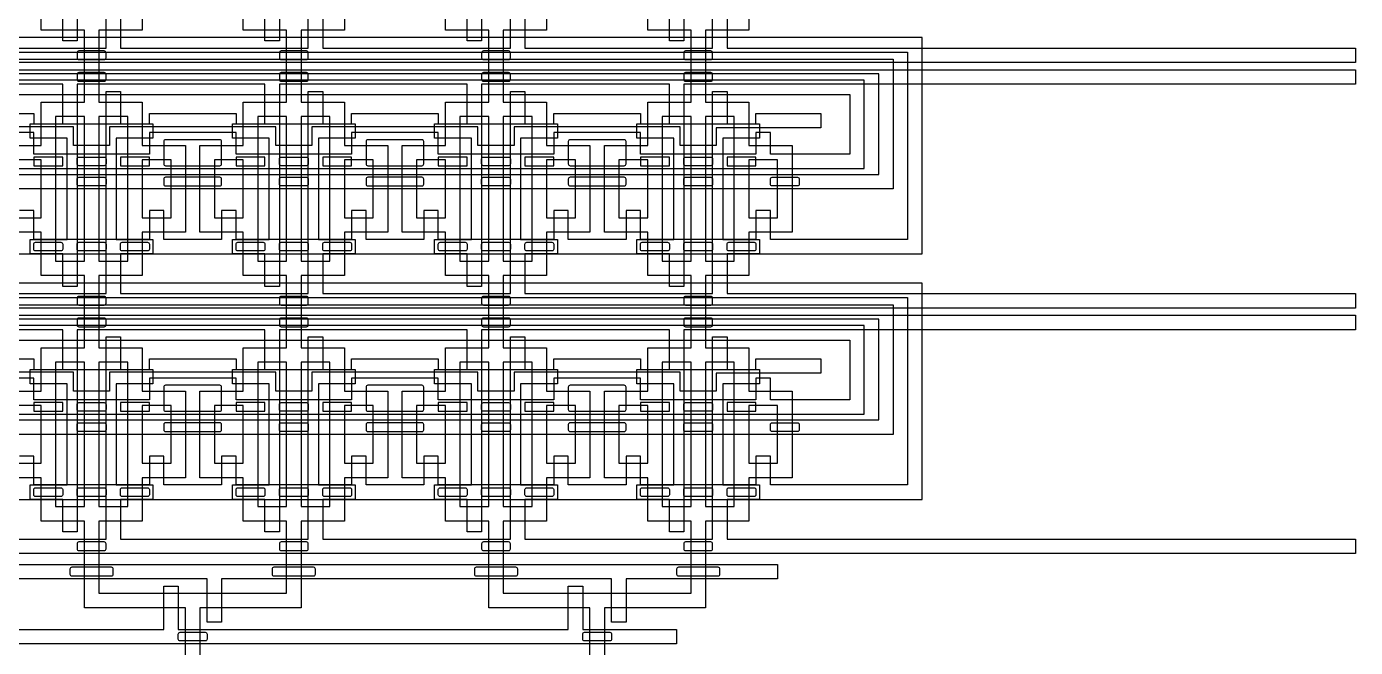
# Model space of a CAD drawing. Extents: x 0 to 194465, y -118660 to 40475.
# Drawn here: x 35762 to 44962, y 8948 to 13247 of the extents above; entities that cross this region are included whole.
import ezdxf

# ---------------------------------------------------------------- set-up
doc = ezdxf.new("R2010")
doc.units = 13
for name, color, linetype in [('Control 1 - Push up', 6, 'Continuous'), ('Control 2 - Push down', 1, 'Continuous'), ('Flow', 5, 'Continuous')]:
    doc.layers.add(name, color=color, linetype=linetype)

msp = doc.modelspace()

# ---------------------------------------------------------------- linework, layer by layer
at = {"layer": 'Control 1 - Push up'}
for points in [[(18462.498876, 11673.1072), (41962.498876, 11673.1072), (41962.498876, 13170.606938), (18462.498876, 13170.606938)], [(18362.498876, 13070.606938), (41862.498876, 13070.606938), (41862.498876, 11773.1072), (40912.498876, 11773.1072), (40912.498876, 11973.1072), (40812.498876, 11973.1072), (40812.498876, 11773.1072), (40012.498876, 11773.1072), (40012.498876, 11973.1072), (39912.498876, 11973.1072), (39912.498876, 11773.1072), (39512.498876, 11773.1072), (39512.498876, 11973.1072), (39412.498876, 11973.1072), (39412.498876, 11773.1072), (38612.498876, 11773.1072), (38612.498876, 11973.1072), (38512.498876, 11973.1072), (38512.498876, 11773.1072), (38112.498876, 11773.1072), (38112.498876, 11973.1072), (38012.498876, 11973.1072), (38012.498876, 11773.1072), (37212.498876, 11773.1072), (37212.498876, 11973.1072), (37112.498876, 11973.1072), (37112.498876, 11773.1072), (36712.498876, 11773.1072), (36712.498876, 11973.1072), (36612.498876, 11973.1072), (36612.498876, 11773.1072), (35812.498876, 11773.1072), (35812.498876, 11973.1072), (35712.498876, 11973.1072)], [(18262.498876, 13020.606938), (41762.498876, 13020.606938), (41762.498876, 12123.1072), (18262.498876, 12123.1072)], [(18162.498876, 12223.106938), (41662.498876, 12223.1072), (41662.498876, 12920.606938), (18162.498876, 12920.606938)], [(18062.498876, 12263.106939), (41562.498876, 12263.107199), (41562.498876, 12876.067922), (18062.498876, 12876.067922)], [(17962.498876, 12776.067922), (41462.498876, 12776.067922), (41462.498876, 12363.1072), (40912.498876, 12363.1072), (40912.498876, 12513.1072), (40812.498876, 12513.1072), (40812.498876, 12363.1072), (40012.498876, 12363.1072), (40012.498876, 12513.1072), (39412.498876, 12513.1072), (39412.498876, 12363.1072), (38612.498876, 12363.1072), (38612.498876, 12513.1072), (38012.498876, 12513.1072), (38012.498876, 12363.1072), (37212.498876, 12363.1072), (37212.498876, 12513.1072), (36612.498876, 12513.1072), (36612.498876, 12363.1072), (35812.498876, 12363.1072), (35812.498876, 12513.1072), (35212.498876, 12513.1072)], [(35212.498876, 12646.1072), (35812.498876, 12646.1072), (35812.498876, 12573.1072), (36612.498876, 12573.1072), (36612.498876, 12646.1072), (37212.498876, 12646.1072), (37212.498876, 12573.1072), (38012.498876, 12573.1072), (38012.498876, 12646.1072), (38612.498876, 12646.1072), (38612.498876, 12573.1072), (39412.498876, 12573.1072), (39412.498876, 12646.1072), (40012.498876, 12646.1072), (40012.498876, 12573.1072), (40812.498876, 12573.1072), (40812.498876, 12646.1072), (41262.498876, 12646.1072), (41262.498876, 12546.1072), (40537.498876, 12546.1072), (40537.498876, 12423.1072), (40287.498876, 12423.1072), (40287.498876, 12553.1072), (39137.498876, 12553.1072), (39137.498876, 12423.1072), (38887.498876, 12423.1072), (38887.498876, 12553.1072), (37737.498876, 12553.1072), (37737.498876, 12423.1072), (37487.498876, 12423.1072), (37487.498876, 12553.1072), (36337.498876, 12553.1072), (36337.498876, 12423.1072), (36087.498876, 12423.1072), (36087.498876, 12553.1072), (34937.498876, 12553.1072)], [(17962.498876, 9973.1072), (41962.498876, 9973.1072), (41962.498876, 11470.606938), (18462.498876, 11470.606938)], [(18262.498876, 11320.606938), (41762.498876, 11320.606938), (41762.498876, 10423.1072), (17962.498876, 10423.1072)], [(18362.498876, 11370.606938), (41862.498876, 11370.606938), (41862.498876, 10073.1072), (40912.498876, 10073.1072), (40912.498876, 10273.1072), (40812.498876, 10273.1072), (40812.498876, 10073.1072), (40012.498876, 10073.1072), (40012.498876, 10273.1072), (39912.498876, 10273.1072), (39912.498876, 10073.1072), (39512.498876, 10073.1072), (39512.498876, 10273.1072), (39412.498876, 10273.1072), (39412.498876, 10073.1072), (38612.498876, 10073.1072), (38612.498876, 10273.1072), (38512.498876, 10273.1072), (38512.498876, 10073.1072), (38112.498876, 10073.1072), (38112.498876, 10273.1072), (38012.498876, 10273.1072), (38012.498876, 10073.1072), (37212.498876, 10073.1072), (37212.498876, 10273.1072), (37112.498876, 10273.1072), (37112.498876, 10073.1072), (36712.498876, 10073.1072), (36712.498876, 10273.1072), (36612.498876, 10273.1072), (36612.498876, 10073.1072), (35812.498876, 10073.1072), (35812.498876, 10273.1072), (35712.498876, 10273.1072)], [(17962.498876, 10523.106936), (41662.498876, 10523.1072), (41662.498876, 11220.606938), (18162.498876, 11220.606938)], [(17962.498876, 10563.106939), (41562.498876, 10563.107199), (41562.498876, 11176.067922), (18062.498876, 11176.067922)], [(17962.498876, 11076.067922), (41462.498876, 11076.067922), (41462.498876, 10663.1072), (40912.498876, 10663.1072), (40912.498876, 10813.1072), (40812.498876, 10813.1072), (40812.498876, 10663.1072), (40012.498876, 10663.1072), (40012.498876, 10813.1072), (39412.498876, 10813.1072), (39412.498876, 10663.1072), (38612.498876, 10663.1072), (38612.498876, 10813.1072), (38012.498876, 10813.1072), (38012.498876, 10663.1072), (37212.498876, 10663.1072), (37212.498876, 10813.1072), (36612.498876, 10813.1072), (36612.498876, 10663.1072), (35812.498876, 10663.1072), (35812.498876, 10813.1072), (35212.498876, 10813.1072)], [(35212.498876, 10946.1072), (35812.498876, 10946.1072), (35812.498876, 10873.1072), (36612.498876, 10873.1072), (36612.498876, 10946.1072), (37212.498876, 10946.1072), (37212.498876, 10873.1072), (38012.498876, 10873.1072), (38012.498876, 10946.1072), (38612.498876, 10946.1072), (38612.498876, 10873.1072), (39412.498876, 10873.1072), (39412.498876, 10946.1072), (40012.498876, 10946.1072), (40012.498876, 10873.1072), (40812.498876, 10873.1072), (40812.498876, 10946.1072), (41262.498876, 10946.1072), (41262.498876, 10846.1072), (40537.498876, 10846.1072), (40537.498876, 10723.1072), (40287.498876, 10723.1072), (40287.498876, 10853.1072), (39137.498876, 10853.1072), (39137.498876, 10723.1072), (38887.498876, 10723.1072), (38887.498876, 10853.1072), (37737.498876, 10853.1072), (37737.498876, 10723.1072), (37487.498876, 10723.1072), (37487.498876, 10853.1072), (36337.498876, 10853.1072), (36337.498876, 10723.1072), (36087.498876, 10723.1072), (36087.498876, 10853.1072), (34937.498876, 10853.1072)]]:
    msp.add_lwpolyline(points, dxfattribs=at)
for points in [[(37112.498876, 12450.6072, 0.414214), (37099.998876, 12463.1072), (36724.998876, 12463.1072, 0.414214), (36712.498876, 12450.6072), (36712.498876, 12295.6072, 0.414214), (36724.998876, 12283.1072), (37099.998876, 12283.1072, 0.414214), (37112.498876, 12295.6072)], [(38512.498876, 12450.6072, 0.414214), (38499.998876, 12463.1072), (38124.998876, 12463.1072, 0.414214), (38112.498876, 12450.6072), (38112.498876, 12295.6072, 0.414214), (38124.998876, 12283.1072), (38499.998876, 12283.1072, 0.414214), (38512.498876, 12295.6072)], [(39912.498876, 12450.6072, 0.414214), (39899.998876, 12463.1072), (39524.998876, 12463.1072, 0.414214), (39512.498876, 12450.6072), (39512.498876, 12295.6072, 0.414214), (39524.998876, 12283.1072), (39899.998876, 12283.1072, 0.414214), (39912.498876, 12295.6072)], [(36124.998876, 12283.1072, -0.414214), (36112.498876, 12295.6072), (36112.498876, 12330.6072, -0.414214), (36124.998876, 12343.1072), (36299.998876, 12343.1072, -0.414214), (36312.498876, 12330.6072), (36312.498876, 12295.6072, -0.414214), (36299.998876, 12283.1072)], [(37524.998876, 12283.1072, -0.414214), (37512.498876, 12295.6072), (37512.498876, 12330.6072, -0.414214), (37524.998876, 12343.1072), (37699.998876, 12343.1072, -0.414214), (37712.498876, 12330.6072), (37712.498876, 12295.6072, -0.414214), (37699.998876, 12283.1072)], [(38924.998876, 12283.1072, -0.414214), (38912.498876, 12295.6072), (38912.498876, 12330.6072, -0.414214), (38924.998876, 12343.1072), (39099.998876, 12343.1072, -0.414214), (39112.498876, 12330.6072), (39112.498876, 12295.6072, -0.414214), (39099.998876, 12283.1072)], [(40324.998876, 12283.1072, -0.414214), (40312.498876, 12295.6072), (40312.498876, 12330.6072, -0.414214), (40324.998876, 12343.1072), (40499.998876, 12343.1072, -0.414214), (40512.498876, 12330.6072), (40512.498876, 12295.6072, -0.414214), (40499.998876, 12283.1072)], [(36124.998876, 12143.1072, -0.414214), (36112.498876, 12155.6072), (36112.498876, 12190.6072, -0.414214), (36124.998876, 12203.1072), (36299.998876, 12203.1072, -0.414214), (36312.498876, 12190.6072), (36312.498876, 12155.6072, -0.414214), (36299.998876, 12143.1072)], [(36724.998876, 12143.1072), (37099.998876, 12143.1072, 0.414214), (37112.498876, 12155.6072), (37112.498876, 12190.6072, 0.414214), (37099.998876, 12203.1072), (36724.998876, 12203.1072, 0.414214), (36712.498876, 12190.6072), (36712.498876, 12155.6072, 0.414214)], [(37524.998876, 12143.1072, -0.414214), (37512.498876, 12155.6072), (37512.498876, 12190.6072, -0.414214), (37524.998876, 12203.1072), (37699.998876, 12203.1072, -0.414214), (37712.498876, 12190.6072), (37712.498876, 12155.6072, -0.414214), (37699.998876, 12143.1072)], [(38124.998876, 12143.1072), (38499.998876, 12143.1072, 0.414214), (38512.498876, 12155.6072), (38512.498876, 12190.6072, 0.414214), (38499.998876, 12203.1072), (38124.998876, 12203.1072, 0.414214), (38112.498876, 12190.6072), (38112.498876, 12155.6072, 0.414214)], [(38924.998876, 12143.1072, -0.414214), (38912.498876, 12155.6072), (38912.498876, 12190.6072, -0.414214), (38924.998876, 12203.1072), (39099.998876, 12203.1072, -0.414214), (39112.498876, 12190.6072), (39112.498876, 12155.6072, -0.414214), (39099.998876, 12143.1072)], [(39524.998876, 12143.1072), (39899.998876, 12143.1072, 0.414214), (39912.498876, 12155.6072), (39912.498876, 12190.6072, 0.414214), (39899.998876, 12203.1072), (39524.998876, 12203.1072, 0.414214), (39512.498876, 12190.6072), (39512.498876, 12155.6072, 0.414214)], [(40324.998876, 12143.1072, -0.414214), (40312.498876, 12155.6072), (40312.498876, 12190.6072, -0.414214), (40324.998876, 12203.1072), (40499.998876, 12203.1072, -0.414214), (40512.498876, 12190.6072), (40512.498876, 12155.6072, -0.414214), (40499.998876, 12143.1072)], [(40924.998876, 12143.1072, -0.414214), (40912.498876, 12155.6072), (40912.498876, 12190.6072, -0.414214), (40924.998876, 12203.1072), (41099.998876, 12203.1072, -0.414214), (41112.498876, 12190.6072), (41112.498876, 12155.6072, -0.414214), (41099.998876, 12143.1072)], [(35824.998876, 11693.1072, -0.414214), (35812.498876, 11705.6072), (35812.498876, 11740.6072, -0.414214), (35824.998876, 11753.1072), (35999.998876, 11753.1072, -0.414214), (36012.498876, 11740.6072), (36012.498876, 11705.6072, -0.414214), (35999.998876, 11693.1072)], [(36124.998876, 11693.1072, -0.414214), (36112.498876, 11705.6072), (36112.498876, 11740.6072, -0.414214), (36124.998876, 11753.1072), (36299.998876, 11753.1072, -0.414214), (36312.498876, 11740.6072), (36312.498876, 11705.6072, -0.414214), (36299.998876, 11693.1072)], [(36424.998876, 11693.1072, -0.414214), (36412.498876, 11705.6072), (36412.498876, 11740.6072, -0.414214), (36424.998876, 11753.1072), (36599.998876, 11753.1072, -0.414214), (36612.498876, 11740.6072), (36612.498876, 11705.6072, -0.414214), (36599.998876, 11693.1072)], [(37224.998876, 11693.1072, -0.414214), (37212.498876, 11705.6072), (37212.498876, 11740.6072, -0.414214), (37224.998876, 11753.1072), (37399.998876, 11753.1072, -0.414214), (37412.498876, 11740.6072), (37412.498876, 11705.6072, -0.414214), (37399.998876, 11693.1072)], [(37524.998876, 11693.1072, -0.414214), (37512.498876, 11705.6072), (37512.498876, 11740.6072, -0.414214), (37524.998876, 11753.1072), (37699.998876, 11753.1072, -0.414214), (37712.498876, 11740.6072), (37712.498876, 11705.6072, -0.414214), (37699.998876, 11693.1072)], [(37824.998876, 11693.1072, -0.414214), (37812.498876, 11705.6072), (37812.498876, 11740.6072, -0.414214), (37824.998876, 11753.1072), (37999.998876, 11753.1072, -0.414214), (38012.498876, 11740.6072), (38012.498876, 11705.6072, -0.414214), (37999.998876, 11693.1072)], [(38624.998876, 11693.1072, -0.414214), (38612.498876, 11705.6072), (38612.498876, 11740.6072, -0.414214), (38624.998876, 11753.1072), (38799.998876, 11753.1072, -0.414214), (38812.498876, 11740.6072), (38812.498876, 11705.6072, -0.414214), (38799.998876, 11693.1072)], [(38924.998876, 11693.1072, -0.414214), (38912.498876, 11705.6072), (38912.498876, 11740.6072, -0.414214), (38924.998876, 11753.1072), (39099.998876, 11753.1072, -0.414214), (39112.498876, 11740.6072), (39112.498876, 11705.6072, -0.414214), (39099.998876, 11693.1072)], [(39224.998876, 11693.1072, -0.414214), (39212.498876, 11705.6072), (39212.498876, 11740.6072, -0.414214), (39224.998876, 11753.1072), (39399.998876, 11753.1072, -0.414214), (39412.498876, 11740.6072), (39412.498876, 11705.6072, -0.414214), (39399.998876, 11693.1072)], [(40024.998876, 11693.1072, -0.414214), (40012.498876, 11705.6072), (40012.498876, 11740.6072, -0.414214), (40024.998876, 11753.1072), (40199.998876, 11753.1072, -0.414214), (40212.498876, 11740.6072), (40212.498876, 11705.6072, -0.414214), (40199.998876, 11693.1072)], [(40324.998876, 11693.1072, -0.414214), (40312.498876, 11705.6072), (40312.498876, 11740.6072, -0.414214), (40324.998876, 11753.1072), (40499.998876, 11753.1072, -0.414214), (40512.498876, 11740.6072), (40512.498876, 11705.6072, -0.414214), (40499.998876, 11693.1072)], [(40624.998876, 11693.1072, -0.414214), (40612.498876, 11705.6072), (40612.498876, 11740.6072, -0.414214), (40624.998876, 11753.1072), (40799.998876, 11753.1072, -0.414214), (40812.498876, 11740.6072), (40812.498876, 11705.6072, -0.414214), (40799.998876, 11693.1072)], [(37112.498876, 10750.6072, 0.414214), (37099.998876, 10763.1072), (36724.998876, 10763.1072, 0.414214), (36712.498876, 10750.6072), (36712.498876, 10595.6072, 0.414214), (36724.998876, 10583.1072), (37099.998876, 10583.1072, 0.414214), (37112.498876, 10595.6072)], [(38512.498876, 10750.6072, 0.414214), (38499.998876, 10763.1072), (38124.998876, 10763.1072, 0.414214), (38112.498876, 10750.6072), (38112.498876, 10595.6072, 0.414214), (38124.998876, 10583.1072), (38499.998876, 10583.1072, 0.414214), (38512.498876, 10595.6072)], [(39912.498876, 10750.6072, 0.414214), (39899.998876, 10763.1072), (39524.998876, 10763.1072, 0.414214), (39512.498876, 10750.6072), (39512.498876, 10595.6072, 0.414214), (39524.998876, 10583.1072), (39899.998876, 10583.1072, 0.414214), (39912.498876, 10595.6072)], [(36124.998876, 10583.1072, -0.414214), (36112.498876, 10595.6072), (36112.498876, 10630.6072, -0.414214), (36124.998876, 10643.1072), (36299.998876, 10643.1072, -0.414214), (36312.498876, 10630.6072), (36312.498876, 10595.6072, -0.414214), (36299.998876, 10583.1072)], [(37524.998876, 10583.1072, -0.414214), (37512.498876, 10595.6072), (37512.498876, 10630.6072, -0.414214), (37524.998876, 10643.1072), (37699.998876, 10643.1072, -0.414214), (37712.498876, 10630.6072), (37712.498876, 10595.6072, -0.414214), (37699.998876, 10583.1072)], [(38924.998876, 10583.1072, -0.414214), (38912.498876, 10595.6072), (38912.498876, 10630.6072, -0.414214), (38924.998876, 10643.1072), (39099.998876, 10643.1072, -0.414214), (39112.498876, 10630.6072), (39112.498876, 10595.6072, -0.414214), (39099.998876, 10583.1072)], [(40324.998876, 10583.1072, -0.414214), (40312.498876, 10595.6072), (40312.498876, 10630.6072, -0.414214), (40324.998876, 10643.1072), (40499.998876, 10643.1072, -0.414214), (40512.498876, 10630.6072), (40512.498876, 10595.6072, -0.414214), (40499.998876, 10583.1072)], [(36124.998876, 10443.1072, -0.414214), (36112.498876, 10455.6072), (36112.498876, 10490.6072, -0.414214), (36124.998876, 10503.1072), (36299.998876, 10503.1072, -0.414214), (36312.498876, 10490.6072), (36312.498876, 10455.6072, -0.414214), (36299.998876, 10443.1072)], [(36724.998876, 10443.1072), (37099.998876, 10443.1072, 0.414214), (37112.498876, 10455.6072), (37112.498876, 10490.6072, 0.414214), (37099.998876, 10503.1072), (36724.998876, 10503.1072, 0.414214), (36712.498876, 10490.6072), (36712.498876, 10455.6072, 0.414214)], [(37524.998876, 10443.1072, -0.414214), (37512.498876, 10455.6072), (37512.498876, 10490.6072, -0.414214), (37524.998876, 10503.1072), (37699.998876, 10503.1072, -0.414214), (37712.498876, 10490.6072), (37712.498876, 10455.6072, -0.414214), (37699.998876, 10443.1072)], [(38124.998876, 10443.1072), (38499.998876, 10443.1072, 0.414214), (38512.498876, 10455.6072), (38512.498876, 10490.6072, 0.414214), (38499.998876, 10503.1072), (38124.998876, 10503.1072, 0.414214), (38112.498876, 10490.6072), (38112.498876, 10455.6072, 0.414214)], [(38924.998876, 10443.1072, -0.414214), (38912.498876, 10455.6072), (38912.498876, 10490.6072, -0.414214), (38924.998876, 10503.1072), (39099.998876, 10503.1072, -0.414214), (39112.498876, 10490.6072), (39112.498876, 10455.6072, -0.414214), (39099.998876, 10443.1072)], [(39524.998876, 10443.1072), (39899.998876, 10443.1072, 0.414214), (39912.498876, 10455.6072), (39912.498876, 10490.6072, 0.414214), (39899.998876, 10503.1072), (39524.998876, 10503.1072, 0.414214), (39512.498876, 10490.6072), (39512.498876, 10455.6072, 0.414214)], [(40324.998876, 10443.1072, -0.414214), (40312.498876, 10455.6072), (40312.498876, 10490.6072, -0.414214), (40324.998876, 10503.1072), (40499.998876, 10503.1072, -0.414214), (40512.498876, 10490.6072), (40512.498876, 10455.6072, -0.414214), (40499.998876, 10443.1072)], [(40924.998876, 10443.1072, -0.414214), (40912.498876, 10455.6072), (40912.498876, 10490.6072, -0.414214), (40924.998876, 10503.1072), (41099.998876, 10503.1072, -0.414214), (41112.498876, 10490.6072), (41112.498876, 10455.6072, -0.414214), (41099.998876, 10443.1072)], [(35824.998876, 9993.1072, -0.414214), (35812.498876, 10005.6072), (35812.498876, 10040.6072, -0.414214), (35824.998876, 10053.1072), (35999.998876, 10053.1072, -0.414214), (36012.498876, 10040.6072), (36012.498876, 10005.6072, -0.414214), (35999.998876, 9993.1072)], [(36124.998876, 9993.1072, -0.414214), (36112.498876, 10005.6072), (36112.498876, 10040.6072, -0.414214), (36124.998876, 10053.1072), (36299.998876, 10053.1072, -0.414214), (36312.498876, 10040.6072), (36312.498876, 10005.6072, -0.414214), (36299.998876, 9993.1072)], [(36424.998876, 9993.1072, -0.414214), (36412.498876, 10005.6072), (36412.498876, 10040.6072, -0.414214), (36424.998876, 10053.1072), (36599.998876, 10053.1072, -0.414214), (36612.498876, 10040.6072), (36612.498876, 10005.6072, -0.414214), (36599.998876, 9993.1072)], [(37224.998876, 9993.1072, -0.414214), (37212.498876, 10005.6072), (37212.498876, 10040.6072, -0.414214), (37224.998876, 10053.1072), (37399.998876, 10053.1072, -0.414214), (37412.498876, 10040.6072), (37412.498876, 10005.6072, -0.414214), (37399.998876, 9993.1072)], [(37524.998876, 9993.1072, -0.414214), (37512.498876, 10005.6072), (37512.498876, 10040.6072, -0.414214), (37524.998876, 10053.1072), (37699.998876, 10053.1072, -0.414214), (37712.498876, 10040.6072), (37712.498876, 10005.6072, -0.414214), (37699.998876, 9993.1072)], [(37824.998876, 9993.1072, -0.414214), (37812.498876, 10005.6072), (37812.498876, 10040.6072, -0.414214), (37824.998876, 10053.1072), (37999.998876, 10053.1072, -0.414214), (38012.498876, 10040.6072), (38012.498876, 10005.6072, -0.414214), (37999.998876, 9993.1072)], [(38624.998876, 9993.1072, -0.414214), (38612.498876, 10005.6072), (38612.498876, 10040.6072, -0.414214), (38624.998876, 10053.1072), (38799.998876, 10053.1072, -0.414214), (38812.498876, 10040.6072), (38812.498876, 10005.6072, -0.414214), (38799.998876, 9993.1072)], [(38924.998876, 9993.1072, -0.414214), (38912.498876, 10005.6072), (38912.498876, 10040.6072, -0.414214), (38924.998876, 10053.1072), (39099.998876, 10053.1072, -0.414214), (39112.498876, 10040.6072), (39112.498876, 10005.6072, -0.414214), (39099.998876, 9993.1072)], [(39224.998876, 9993.1072, -0.414214), (39212.498876, 10005.6072), (39212.498876, 10040.6072, -0.414214), (39224.998876, 10053.1072), (39399.998876, 10053.1072, -0.414214), (39412.498876, 10040.6072), (39412.498876, 10005.6072, -0.414214), (39399.998876, 9993.1072)], [(40024.998876, 9993.1072, -0.414214), (40012.498876, 10005.6072), (40012.498876, 10040.6072, -0.414214), (40024.998876, 10053.1072), (40199.998876, 10053.1072, -0.414214), (40212.498876, 10040.6072), (40212.498876, 10005.6072, -0.414214), (40199.998876, 9993.1072)], [(40324.998876, 9993.1072, -0.414214), (40312.498876, 10005.6072), (40312.498876, 10040.6072, -0.414214), (40324.998876, 10053.1072), (40499.998876, 10053.1072, -0.414214), (40512.498876, 10040.6072), (40512.498876, 10005.6072, -0.414214), (40499.998876, 9993.1072)], [(40624.998876, 9993.1072, -0.414214), (40612.498876, 10005.6072), (40612.498876, 10040.6072, -0.414214), (40624.998876, 10053.1072), (40799.998876, 10053.1072, -0.414214), (40812.498876, 10040.6072), (40812.498876, 10005.6072, -0.414214), (40799.998876, 9993.1072)]]:
    msp.add_lwpolyline(points, format="xyb", close=True, dxfattribs=at)
for points in [[(36012.498876, 12343.1072), (35812.498876, 12343.1072), (35812.498876, 12283.1072), (36012.498876, 12283.1072)], [(36612.498876, 12343.1072), (36412.498876, 12343.1072), (36412.498876, 12283.1072), (36612.498876, 12283.1072)], [(37412.498876, 12343.1072), (37212.498876, 12343.1072), (37212.498876, 12283.1072), (37412.498876, 12283.1072)], [(38012.498876, 12343.1072), (37812.498876, 12343.1072), (37812.498876, 12283.1072), (38012.498876, 12283.1072)], [(38812.498876, 12343.1072), (38612.498876, 12343.1072), (38612.498876, 12283.1072), (38812.498876, 12283.1072)], [(39412.498876, 12343.1072), (39212.498876, 12343.1072), (39212.498876, 12283.1072), (39412.498876, 12283.1072)], [(40212.498876, 12343.1072), (40012.498876, 12343.1072), (40012.498876, 12283.1072), (40212.498876, 12283.1072)], [(40812.498876, 12343.1072), (40612.498876, 12343.1072), (40612.498876, 12283.1072), (40812.498876, 12283.1072)], [(36012.498876, 10643.1072), (35812.498876, 10643.1072), (35812.498876, 10583.1072), (36012.498876, 10583.1072)], [(36612.498876, 10643.1072), (36412.498876, 10643.1072), (36412.498876, 10583.1072), (36612.498876, 10583.1072)], [(37412.498876, 10643.1072), (37212.498876, 10643.1072), (37212.498876, 10583.1072), (37412.498876, 10583.1072)], [(38012.498876, 10643.1072), (37812.498876, 10643.1072), (37812.498876, 10583.1072), (38012.498876, 10583.1072)], [(38812.498876, 10643.1072), (38612.498876, 10643.1072), (38612.498876, 10583.1072), (38812.498876, 10583.1072)], [(39412.498876, 10643.1072), (39212.498876, 10643.1072), (39212.498876, 10583.1072), (39412.498876, 10583.1072)], [(40212.498876, 10643.1072), (40012.498876, 10643.1072), (40012.498876, 10583.1072), (40212.498876, 10583.1072)], [(40812.498876, 10643.1072), (40612.498876, 10643.1072), (40612.498876, 10583.1072), (40812.498876, 10583.1072)]]:
    msp.add_lwpolyline(points, close=True, dxfattribs=at)
at = {"layer": 'Control 2 - Push down'}
for points in [[(36112.498876, 14548.1072), (36112.498876, 13148.1072), (36012.498876, 13148.1072), (36012.498876, 13373.1072)], [(37512.498876, 14548.1072), (37512.498876, 13148.1072), (37412.498876, 13148.1072), (37412.498876, 13373.1072)], [(38912.498876, 14548.1072), (38912.498876, 13148.1072), (38812.498876, 13148.1072), (38812.498876, 13373.1072)], [(40312.498876, 14548.1072), (40312.498876, 13148.1072), (40212.498876, 13148.1072), (40212.498876, 13373.1072)], [(35012.498876, 13098.1072), (36312.498876, 13098.1072), (36312.498876, 14498.1072)], [(36412.498876, 13373.1072), (36412.498876, 13098.1072), (37712.498876, 13098.1072), (37712.498876, 14498.1072)], [(37812.498876, 13373.1072), (37812.498876, 13098.1072), (39112.498876, 13098.1072), (39112.498876, 14498.1072)], [(39212.498876, 13373.1072), (39212.498876, 13098.1072), (40512.498876, 13098.1072), (40512.498876, 14498.1072)], [(40612.498876, 13373.1072), (40612.498876, 13098.1072), (44962.498876, 13098.1072), (44962.498876, 12998.1072), (19512.498876, 12998.1072)], [(19212.498876, 12948.1072), (44962.498876, 12948.1072), (44962.498876, 12848.1072), (40312.498876, 12848.1072), (40312.498876, 11448.1072), (40212.498876, 11448.1072), (40212.498876, 11673.1072), (39987.498876, 11673.1072), (39987.498876, 11773.1072), (40242.498876, 11773.1072), (40242.498876, 12473.1072), (39987.498876, 12473.1072), (39987.498876, 12573.1072), (40212.498876, 12573.1072), (40212.498876, 12848.1072), (38912.498876, 12848.1072), (38912.498876, 11448.1072), (38812.498876, 11448.1072), (38812.498876, 11673.1072), (38587.498876, 11673.1072), (38587.498876, 11773.1072), (38842.498876, 11773.1072), (38842.498876, 12473.1072), (38587.498876, 12473.1072), (38587.498876, 12573.1072), (38812.498876, 12573.1072), (38812.498876, 12848.1072), (37512.498876, 12848.1072), (37512.498876, 11448.1072), (37412.498876, 11448.1072), (37412.498876, 11673.1072), (37187.498876, 11673.1072), (37187.498876, 11773.1072), (37442.498876, 11773.1072), (37442.498876, 12473.1072), (37187.498876, 12473.1072), (37187.498876, 12573.1072), (37412.498876, 12573.1072), (37412.498876, 12848.1072), (36112.498876, 12848.1072), (36112.498876, 11448.1072), (36012.498876, 11448.1072), (36012.498876, 11673.1072), (35787.498876, 11673.1072), (35787.498876, 11773.1072), (36042.498876, 11773.1072), (36042.498876, 12473.1072), (35787.498876, 12473.1072), (35787.498876, 12573.1072), (36012.498876, 12573.1072), (36012.498876, 12848.1072), (34712.498876, 12848.1072)], [(35012.498876, 11398.1072), (36312.498876, 11398.1072), (36312.498876, 12798.1072), (36412.498876, 12798.1072), (36412.498876, 12573.1072), (36637.498876, 12573.1072), (36637.498876, 12473.1072), (36382.498876, 12473.1072), (36382.498876, 11773.1072), (36637.498876, 11773.1072), (36637.498876, 11673.1072), (36412.498876, 11673.1072), (36412.498876, 11398.1072), (37712.498876, 11398.1072), (37712.498876, 12798.1072), (37812.498876, 12798.1072), (37812.498876, 12573.1072), (38037.498876, 12573.1072), (38037.498876, 12473.1072), (37782.498876, 12473.1072), (37782.498876, 11773.1072), (38037.498876, 11773.1072), (38037.498876, 11673.1072), (37812.498876, 11673.1072), (37812.498876, 11398.1072), (39112.498876, 11398.1072), (39112.498876, 12798.1072), (39212.498876, 12798.1072), (39212.498876, 12573.1072), (39437.498876, 12573.1072), (39437.498876, 12473.1072), (39182.498876, 12473.1072), (39182.498876, 11773.1072), (39437.498876, 11773.1072), (39437.498876, 11673.1072), (39212.498876, 11673.1072), (39212.498876, 11398.1072), (40512.498876, 11398.1072), (40512.498876, 12798.1072), (40612.498876, 12798.1072), (40612.498876, 12573.1072), (40837.498876, 12573.1072), (40837.498876, 12473.1072), (40582.498876, 12473.1072), (40582.498876, 11773.1072), (40837.498876, 11773.1072), (40837.498876, 11673.1072), (40612.498876, 11673.1072), (40612.498876, 11398.1072), (44962.498876, 11398.1072), (44962.498876, 11298.1072), (19512.498876, 11298.1072)], [(19212.498876, 11248.1072), (44962.498876, 11248.1072), (44962.498876, 11148.1072), (40312.498876, 11148.1072), (40312.498876, 9748.1072), (40212.498876, 9748.1072), (40212.498876, 9973.1072), (39987.498876, 9973.1072), (39987.498876, 10073.1072), (40242.498876, 10073.1072), (40242.498876, 10773.1072), (39987.498876, 10773.1072), (39987.498876, 10873.1072), (40212.498876, 10873.1072), (40212.498876, 11148.1072), (38912.498876, 11148.1072), (38912.498876, 9748.1072), (38812.498876, 9748.1072), (38812.498876, 9973.1072), (38587.498876, 9973.1072), (38587.498876, 10073.1072), (38842.498876, 10073.1072), (38842.498876, 10773.1072), (38587.498876, 10773.1072), (38587.498876, 10873.1072), (38812.498876, 10873.1072), (38812.498876, 11148.1072), (37512.498876, 11148.1072), (37512.498876, 9748.1072), (37412.498876, 9748.1072), (37412.498876, 9973.1072), (37187.498876, 9973.1072), (37187.498876, 10073.1072), (37442.498876, 10073.1072), (37442.498876, 10773.1072), (37187.498876, 10773.1072), (37187.498876, 10873.1072), (37412.498876, 10873.1072), (37412.498876, 11148.1072), (36112.498876, 11148.1072), (36112.498876, 9748.1072), (36012.498876, 9748.1072), (36012.498876, 9973.1072), (35787.498876, 9973.1072), (35787.498876, 10073.1072), (36042.498876, 10073.1072), (36042.498876, 10773.1072), (35787.498876, 10773.1072), (35787.498876, 10873.1072), (36012.498876, 10873.1072), (36012.498876, 11148.1072), (34712.498876, 11148.1072)], [(35012.498876, 9698.1072), (36312.498876, 9698.1072), (36312.498876, 11098.1072), (36412.498876, 11098.1072), (36412.498876, 10873.1072), (36637.498876, 10873.1072), (36637.498876, 10773.1072), (36382.498876, 10773.1072), (36382.498876, 10073.1072), (36637.498876, 10073.1072), (36637.498876, 9973.1072), (36412.498876, 9973.1072), (36412.498876, 9698.1072), (37712.498876, 9698.1072), (37712.498876, 11098.1072), (37812.498876, 11098.1072), (37812.498876, 10873.1072), (38037.498876, 10873.1072), (38037.498876, 10773.1072), (37782.498876, 10773.1072), (37782.498876, 10073.1072), (38037.498876, 10073.1072), (38037.498876, 9973.1072), (37812.498876, 9973.1072), (37812.498876, 9698.1072), (39112.498876, 9698.1072), (39112.498876, 11098.1072), (39212.498876, 11098.1072), (39212.498876, 10873.1072), (39437.498876, 10873.1072), (39437.498876, 10773.1072), (39182.498876, 10773.1072), (39182.498876, 10073.1072), (39437.498876, 10073.1072), (39437.498876, 9973.1072), (39212.498876, 9973.1072), (39212.498876, 9698.1072), (40512.498876, 9698.1072), (40512.498876, 11098.1072), (40612.498876, 11098.1072), (40612.498876, 10873.1072), (40837.498876, 10873.1072), (40837.498876, 10773.1072), (40582.498876, 10773.1072), (40582.498876, 10073.1072), (40837.498876, 10073.1072), (40837.498876, 9973.1072), (40612.498876, 9973.1072), (40612.498876, 9698.1072), (44962.498876, 9698.1072), (44962.498876, 9598.1072), (19512.498876, 9598.1072)], [(18432.498876, 9523.1072), (40962.498876, 9523.1072), (40962.498876, 9423.1072), (39912.498876, 9423.1072), (39912.498876, 9123.1072), (39812.498876, 9123.1072), (39812.498876, 9423.1072), (37112.498876, 9423.1072), (37112.498876, 9123.1072), (37012.498876, 9123.1072), (37012.498876, 9423.1072), (34312.498876, 9423.1072)], [(34012.498876, 9073.1072), (36712.498876, 9073.1072), (36712.498876, 9373.1072), (36812.498876, 9373.1072), (36812.498876, 9073.1072), (39512.498876, 9073.1072), (39512.498876, 9373.1072), (39612.498876, 9373.1072), (39612.498876, 9073.1072), (40262.498876, 9073.1072), (40262.498876, 8973.1072), (18132.498876, 8973.1072)]]:
    msp.add_lwpolyline(points, dxfattribs=at)
for points in [[(36299.998876, 13078.1072), (36124.998876, 13078.1072, 0.414214), (36112.498876, 13065.6072), (36112.498876, 13030.6072, 0.414214), (36124.998876, 13018.1072), (36299.998876, 13018.1072, 0.414214), (36312.498876, 13030.6072), (36312.498876, 13065.6072, 0.414214)], [(37699.998876, 13078.1072), (37524.998876, 13078.1072, 0.414214), (37512.498876, 13065.6072), (37512.498876, 13030.6072, 0.414214), (37524.998876, 13018.1072), (37699.998876, 13018.1072, 0.414214), (37712.498876, 13030.6072), (37712.498876, 13065.6072, 0.414214)], [(39099.998876, 13078.1072), (38924.998876, 13078.1072, 0.414214), (38912.498876, 13065.6072), (38912.498876, 13030.6072, 0.414214), (38924.998876, 13018.1072), (39099.998876, 13018.1072, 0.414214), (39112.498876, 13030.6072), (39112.498876, 13065.6072, 0.414214)], [(40499.998876, 13078.1072), (40324.998876, 13078.1072, 0.414214), (40312.498876, 13065.6072), (40312.498876, 13030.6072, 0.414214), (40324.998876, 13018.1072), (40499.998876, 13018.1072, 0.414214), (40512.498876, 13030.6072), (40512.498876, 13065.6072, 0.414214)], [(36299.998876, 12928.1072), (36124.998876, 12928.1072, 0.414214), (36112.498876, 12915.6072), (36112.498876, 12880.6072, 0.414214), (36124.998876, 12868.1072), (36299.998876, 12868.1072, 0.414214), (36312.498876, 12880.6072), (36312.498876, 12915.6072, 0.414214)], [(37699.998876, 12928.1072), (37524.998876, 12928.1072, 0.414214), (37512.498876, 12915.6072), (37512.498876, 12880.6072, 0.414214), (37524.998876, 12868.1072), (37699.998876, 12868.1072, 0.414214), (37712.498876, 12880.6072), (37712.498876, 12915.6072, 0.414214)], [(39099.998876, 12928.1072), (38924.998876, 12928.1072, 0.414214), (38912.498876, 12915.6072), (38912.498876, 12880.6072, 0.414214), (38924.998876, 12868.1072), (39099.998876, 12868.1072, 0.414214), (39112.498876, 12880.6072), (39112.498876, 12915.6072, 0.414214)], [(40499.998876, 12928.1072), (40324.998876, 12928.1072, 0.414214), (40312.498876, 12915.6072), (40312.498876, 12880.6072, 0.414214), (40324.998876, 12868.1072), (40499.998876, 12868.1072, 0.414214), (40512.498876, 12880.6072), (40512.498876, 12915.6072, 0.414214)], [(36299.998876, 11378.1072), (36124.998876, 11378.1072, 0.414214), (36112.498876, 11365.6072), (36112.498876, 11330.6072, 0.414214), (36124.998876, 11318.1072), (36299.998876, 11318.1072, 0.414214), (36312.498876, 11330.6072), (36312.498876, 11365.6072, 0.414214)], [(37699.998876, 11378.1072), (37524.998876, 11378.1072, 0.414214), (37512.498876, 11365.6072), (37512.498876, 11330.6072, 0.414214), (37524.998876, 11318.1072), (37699.998876, 11318.1072, 0.414214), (37712.498876, 11330.6072), (37712.498876, 11365.6072, 0.414214)], [(39099.998876, 11378.1072), (38924.998876, 11378.1072, 0.414214), (38912.498876, 11365.6072), (38912.498876, 11330.6072, 0.414214), (38924.998876, 11318.1072), (39099.998876, 11318.1072, 0.414214), (39112.498876, 11330.6072), (39112.498876, 11365.6072, 0.414214)], [(40499.998876, 11378.1072), (40324.998876, 11378.1072, 0.414214), (40312.498876, 11365.6072), (40312.498876, 11330.6072, 0.414214), (40324.998876, 11318.1072), (40499.998876, 11318.1072, 0.414214), (40512.498876, 11330.6072), (40512.498876, 11365.6072, 0.414214)], [(36299.998876, 11228.1072), (36124.998876, 11228.1072, 0.414214), (36112.498876, 11215.6072), (36112.498876, 11180.6072, 0.414214), (36124.998876, 11168.1072), (36299.998876, 11168.1072, 0.414214), (36312.498876, 11180.6072), (36312.498876, 11215.6072, 0.414214)], [(37699.998876, 11228.1072), (37524.998876, 11228.1072, 0.414214), (37512.498876, 11215.6072), (37512.498876, 11180.6072, 0.414214), (37524.998876, 11168.1072), (37699.998876, 11168.1072, 0.414214), (37712.498876, 11180.6072), (37712.498876, 11215.6072, 0.414214)], [(39099.998876, 11228.1072), (38924.998876, 11228.1072, 0.414214), (38912.498876, 11215.6072), (38912.498876, 11180.6072, 0.414214), (38924.998876, 11168.1072), (39099.998876, 11168.1072, 0.414214), (39112.498876, 11180.6072), (39112.498876, 11215.6072, 0.414214)], [(40499.998876, 11228.1072), (40324.998876, 11228.1072, 0.414214), (40312.498876, 11215.6072), (40312.498876, 11180.6072, 0.414214), (40324.998876, 11168.1072), (40499.998876, 11168.1072, 0.414214), (40512.498876, 11180.6072), (40512.498876, 11215.6072, 0.414214)], [(36299.998876, 9678.1072), (36124.998876, 9678.1072, 0.414214), (36112.498876, 9665.6072), (36112.498876, 9630.6072, 0.414214), (36124.998876, 9618.1072), (36299.998876, 9618.1072, 0.414214), (36312.498876, 9630.6072), (36312.498876, 9665.6072, 0.414214)], [(37699.998876, 9678.1072), (37524.998876, 9678.1072, 0.414214), (37512.498876, 9665.6072), (37512.498876, 9630.6072, 0.414214), (37524.998876, 9618.1072), (37699.998876, 9618.1072, 0.414214), (37712.498876, 9630.6072), (37712.498876, 9665.6072, 0.414214)], [(39099.998876, 9678.1072), (38924.998876, 9678.1072, 0.414214), (38912.498876, 9665.6072), (38912.498876, 9630.6072, 0.414214), (38924.998876, 9618.1072), (39099.998876, 9618.1072, 0.414214), (39112.498876, 9630.6072), (39112.498876, 9665.6072, 0.414214)], [(40499.998876, 9678.1072), (40324.998876, 9678.1072, 0.414214), (40312.498876, 9665.6072), (40312.498876, 9630.6072, 0.414214), (40324.998876, 9618.1072), (40499.998876, 9618.1072, 0.414214), (40512.498876, 9630.6072), (40512.498876, 9665.6072, 0.414214)], [(36062.498876, 9490.6072), (36062.498876, 9455.6072, 0.414214), (36074.998876, 9443.1072), (36349.998876, 9443.1072, 0.414214), (36362.498876, 9455.6072), (36362.498876, 9490.6072, 0.414214), (36349.998876, 9503.1072), (36074.998876, 9503.1072, 0.414214)], [(37462.498876, 9490.6072), (37462.498876, 9455.6072, 0.414214), (37474.998876, 9443.1072), (37749.998876, 9443.1072, 0.414214), (37762.498876, 9455.6072), (37762.498876, 9490.6072, 0.414214), (37749.998876, 9503.1072), (37474.998876, 9503.1072, 0.414214)], [(38862.498876, 9490.6072), (38862.498876, 9455.6072, 0.414214), (38874.998876, 9443.1072), (39149.998876, 9443.1072, 0.414214), (39162.498876, 9455.6072), (39162.498876, 9490.6072, 0.414214), (39149.998876, 9503.1072), (38874.998876, 9503.1072, 0.414214)], [(40262.498876, 9490.6072), (40262.498876, 9455.6072, 0.414214), (40274.998876, 9443.1072), (40549.998876, 9443.1072, 0.414214), (40562.498876, 9455.6072), (40562.498876, 9490.6072, 0.414214), (40549.998876, 9503.1072), (40274.998876, 9503.1072, 0.414214)], [(36999.998876, 8993.1072), (36824.998876, 8993.1072, -0.414214), (36812.498876, 9005.6072), (36812.498876, 9040.6072, -0.414214), (36824.998876, 9053.1072), (36999.998876, 9053.1072, -0.414214), (37012.498876, 9040.6072), (37012.498876, 9005.6072, -0.414214)], [(39799.998876, 8993.1072), (39624.998876, 8993.1072, -0.414214), (39612.498876, 9005.6072), (39612.498876, 9040.6072, -0.414214), (39624.998876, 9053.1072), (39799.998876, 9053.1072, -0.414214), (39812.498876, 9040.6072), (39812.498876, 9005.6072, -0.414214)]]:
    msp.add_lwpolyline(points, format="xyb", close=True, dxfattribs=at)
at = {"layer": 'Flow'}
for points in [[(35562.498876, 12423.1072), (35862.498876, 12423.1072), (35862.498876, 12723.1072), (36162.498876, 12723.1072), (36162.498876, 12973.1072), (36162.498876, 13223.1072), (35862.498876, 13223.1072), (35862.498876, 13523.1072), (35562.498876, 13523.1072)], [(36562.498876, 13523.1072), (36562.498876, 13223.1072), (36262.498876, 13223.1072), (36262.498876, 12973.1072), (36262.498876, 12723.1072), (36562.498876, 12723.1072), (36562.498876, 12423.1072), (36862.498876, 12423.1072), (36862.498876, 11823.1072), (36562.498876, 11823.1072), (36562.498876, 11523.1072), (36262.498876, 11523.1072), (36262.498876, 11273.1072), (36262.498876, 11023.1072), (36562.498876, 11023.1072), (36562.498876, 10723.1072), (36862.498876, 10723.1072), (36862.498876, 10123.1072), (36562.498876, 10123.1072), (36562.498876, 9823.1072), (36262.498876, 9823.1072), (36262.498876, 9573.1072), (36262.498876, 9323.1072), (37562.498876, 9323.1072), (37562.498876, 9573.1072), (37562.498876, 9823.1072), (37262.498876, 9823.1072), (37262.498876, 10123.1072), (36962.498876, 10123.1072), (36962.498876, 10723.1072), (37262.498876, 10723.1072), (37262.498876, 11023.1072), (37562.498876, 11023.1072), (37562.498876, 11273.1072), (37562.498876, 11523.1072), (37262.498876, 11523.1072), (37262.498876, 11823.1072), (36962.498876, 11823.1072), (36962.498876, 12423.1072), (37262.498876, 12423.1072), (37262.498876, 12723.1072), (37562.498876, 12723.1072), (37562.498876, 12973.1072), (37562.498876, 13223.1072), (37262.498876, 13223.1072), (37262.498876, 13523.1072)], [(37962.498876, 13523.1072), (37962.498876, 13223.1072), (37662.498876, 13223.1072), (37662.498876, 12973.1072), (37662.498876, 12723.1072), (37962.498876, 12723.1072), (37962.498876, 12423.1072), (38262.498876, 12423.1072), (38262.498876, 11823.1072), (37962.498876, 11823.1072), (37962.498876, 11523.1072), (37662.498876, 11523.1072), (37662.498876, 11273.1072), (37662.498876, 11023.1072), (37962.498876, 11023.1072), (37962.498876, 10723.1072), (38262.498876, 10723.1072), (38262.498876, 10123.1072), (37962.498876, 10123.1072), (37962.498876, 9823.1072), (37662.498876, 9823.1072), (37662.498876, 9573.1072), (37662.498876, 9223.1072), (36962.498876, 9223.1072), (36962.498876, 8723.1072)], [(39662.498876, 8723.1072), (39662.498876, 9223.1072), (38962.498876, 9223.1072), (38962.498876, 9573.1072), (38962.498876, 9823.1072), (38662.498876, 9823.1072), (38662.498876, 10123.1072), (38362.498876, 10123.1072), (38362.498876, 10723.1072), (38662.498876, 10723.1072), (38662.498876, 11023.1072), (38962.498876, 11023.1072), (38962.498876, 11273.1072), (38962.498876, 11523.1072), (38662.498876, 11523.1072), (38662.498876, 11823.1072), (38362.498876, 11823.1072), (38362.498876, 12423.1072), (38662.498876, 12423.1072), (38662.498876, 12723.1072), (38962.498876, 12723.1072), (38962.498876, 12973.1072), (38962.498876, 13223.1072), (38662.498876, 13223.1072), (38662.498876, 13523.1072)], [(39362.498876, 13523.1072), (39362.498876, 13223.1072), (39062.498876, 13223.1072), (39062.498876, 12973.1072), (39062.498876, 12723.1072), (39362.498876, 12723.1072), (39362.498876, 12423.1072), (39662.498876, 12423.1072), (39662.498876, 11823.1072), (39362.498876, 11823.1072), (39362.498876, 11523.1072), (39062.498876, 11523.1072), (39062.498876, 11273.1072), (39062.498876, 11023.1072), (39362.498876, 11023.1072), (39362.498876, 10723.1072), (39662.498876, 10723.1072), (39662.498876, 10123.1072), (39362.498876, 10123.1072), (39362.498876, 9823.1072), (39062.498876, 9823.1072), (39062.498876, 9573.1072), (39062.498876, 9323.1072), (40362.498876, 9323.1072), (40362.498876, 9573.1072), (40362.498876, 9823.1072), (40062.498876, 9823.1072), (40062.498876, 10123.1072), (39762.498876, 10123.1072), (39762.498876, 10723.1072), (40062.498876, 10723.1072), (40062.498876, 11023.1072), (40362.498876, 11023.1072), (40362.498876, 11273.1072), (40362.498876, 11523.1072), (40062.498876, 11523.1072), (40062.498876, 11823.1072), (39762.498876, 11823.1072), (39762.498876, 12423.1072), (40062.498876, 12423.1072), (40062.498876, 12723.1072), (40362.498876, 12723.1072), (40362.498876, 12973.1072), (40362.498876, 13223.1072), (40062.498876, 13223.1072), (40062.498876, 13523.1072)], [(40762.498876, 13523.1072), (40762.498876, 13223.1072), (40462.498876, 13223.1072), (40462.498876, 12973.1072), (40462.498876, 12723.1072), (40762.498876, 12723.1072), (40762.498876, 12423.1072), (41062.498876, 12423.1072), (41062.498876, 11823.1072), (40762.498876, 11823.1072), (40762.498876, 11523.1072), (40462.498876, 11523.1072), (40462.498876, 11273.1072), (40462.498876, 11023.1072), (40762.498876, 11023.1072), (40762.498876, 10723.1072), (41062.498876, 10723.1072), (41062.498876, 10123.1072), (40762.498876, 10123.1072), (40762.498876, 9823.1072), (40462.498876, 9823.1072), (40462.498876, 9573.1072), (40462.498876, 9223.1072), (39762.498876, 9223.1072), (39762.498876, 8623.1072)], [(35562.498876, 10723.1072), (35862.498876, 10723.1072), (35862.498876, 11023.1072), (36162.498876, 11023.1072), (36162.498876, 11273.1072), (36162.498876, 11523.1072), (35862.498876, 11523.1072), (35862.498876, 11823.1072), (35562.498876, 11823.1072)], [(36862.498876, 8623.1072), (36862.498876, 9223.1072), (36162.498876, 9223.1072), (36162.498876, 9573.1072), (36162.498876, 9823.1072), (35862.498876, 9823.1072), (35862.498876, 10123.1072), (35562.498876, 10123.1072)]]:
    msp.add_lwpolyline(points, dxfattribs=at)
for points in [[(36162.498876, 11623.1072), (36162.498876, 12623.1072), (35962.498876, 12623.1072), (35962.498876, 11623.1072)], [(36462.498876, 12623.1072), (36262.498876, 12623.1072), (36262.498876, 11623.1072), (36462.498876, 11623.1072)], [(37562.498876, 11623.1072), (37562.498876, 12623.1072), (37362.498876, 12623.1072), (37362.498876, 11623.1072)], [(37862.498876, 12623.1072), (37662.498876, 12623.1072), (37662.498876, 11623.1072), (37862.498876, 11623.1072)], [(38962.498876, 11623.1072), (38962.498876, 12623.1072), (38762.498876, 12623.1072), (38762.498876, 11623.1072)], [(39262.498876, 12623.1072), (39062.498876, 12623.1072), (39062.498876, 11623.1072), (39262.498876, 11623.1072)], [(40362.498876, 11623.1072), (40362.498876, 12623.1072), (40162.498876, 12623.1072), (40162.498876, 11623.1072)], [(40662.498876, 12623.1072), (40462.498876, 12623.1072), (40462.498876, 11623.1072), (40662.498876, 11623.1072)], [(35862.498876, 11923.1072), (35862.498876, 12323.1072), (35662.498876, 12323.1072), (35662.498876, 11923.1072)], [(36762.498876, 12323.1072), (36562.498876, 12323.1072), (36562.498876, 11923.1072), (36762.498876, 11923.1072)], [(37262.498876, 11923.1072), (37262.498876, 12323.1072), (37062.498876, 12323.1072), (37062.498876, 11923.1072)], [(38162.498876, 12323.1072), (37962.498876, 12323.1072), (37962.498876, 11923.1072), (38162.498876, 11923.1072)], [(38662.498876, 11923.1072), (38662.498876, 12323.1072), (38462.498876, 12323.1072), (38462.498876, 11923.1072)], [(39562.498876, 12323.1072), (39362.498876, 12323.1072), (39362.498876, 11923.1072), (39562.498876, 11923.1072)], [(40062.498876, 11923.1072), (40062.498876, 12323.1072), (39862.498876, 12323.1072), (39862.498876, 11923.1072)], [(40962.498876, 12323.1072), (40762.498876, 12323.1072), (40762.498876, 11923.1072), (40962.498876, 11923.1072)], [(36162.498876, 9923.1072), (36162.498876, 10923.1072), (35962.498876, 10923.1072), (35962.498876, 9923.1072)], [(36462.498876, 10923.1072), (36262.498876, 10923.1072), (36262.498876, 9923.1072), (36462.498876, 9923.1072)], [(37562.498876, 9923.1072), (37562.498876, 10923.1072), (37362.498876, 10923.1072), (37362.498876, 9923.1072)], [(37862.498876, 10923.1072), (37662.498876, 10923.1072), (37662.498876, 9923.1072), (37862.498876, 9923.1072)], [(38962.498876, 9923.1072), (38962.498876, 10923.1072), (38762.498876, 10923.1072), (38762.498876, 9923.1072)], [(39262.498876, 10923.1072), (39062.498876, 10923.1072), (39062.498876, 9923.1072), (39262.498876, 9923.1072)], [(40362.498876, 9923.1072), (40362.498876, 10923.1072), (40162.498876, 10923.1072), (40162.498876, 9923.1072)], [(40662.498876, 10923.1072), (40462.498876, 10923.1072), (40462.498876, 9923.1072), (40662.498876, 9923.1072)], [(35862.498876, 10223.1072), (35862.498876, 10623.1072), (35662.498876, 10623.1072), (35662.498876, 10223.1072)], [(36762.498876, 10623.1072), (36562.498876, 10623.1072), (36562.498876, 10223.1072), (36762.498876, 10223.1072)], [(37262.498876, 10223.1072), (37262.498876, 10623.1072), (37062.498876, 10623.1072), (37062.498876, 10223.1072)], [(38162.498876, 10623.1072), (37962.498876, 10623.1072), (37962.498876, 10223.1072), (38162.498876, 10223.1072)], [(38662.498876, 10223.1072), (38662.498876, 10623.1072), (38462.498876, 10623.1072), (38462.498876, 10223.1072)], [(39562.498876, 10623.1072), (39362.498876, 10623.1072), (39362.498876, 10223.1072), (39562.498876, 10223.1072)], [(40062.498876, 10223.1072), (40062.498876, 10623.1072), (39862.498876, 10623.1072), (39862.498876, 10223.1072)], [(40962.498876, 10623.1072), (40762.498876, 10623.1072), (40762.498876, 10223.1072), (40962.498876, 10223.1072)]]:
    msp.add_lwpolyline(points, close=True, dxfattribs=at)

doc.saveas('drawing.dxf')
